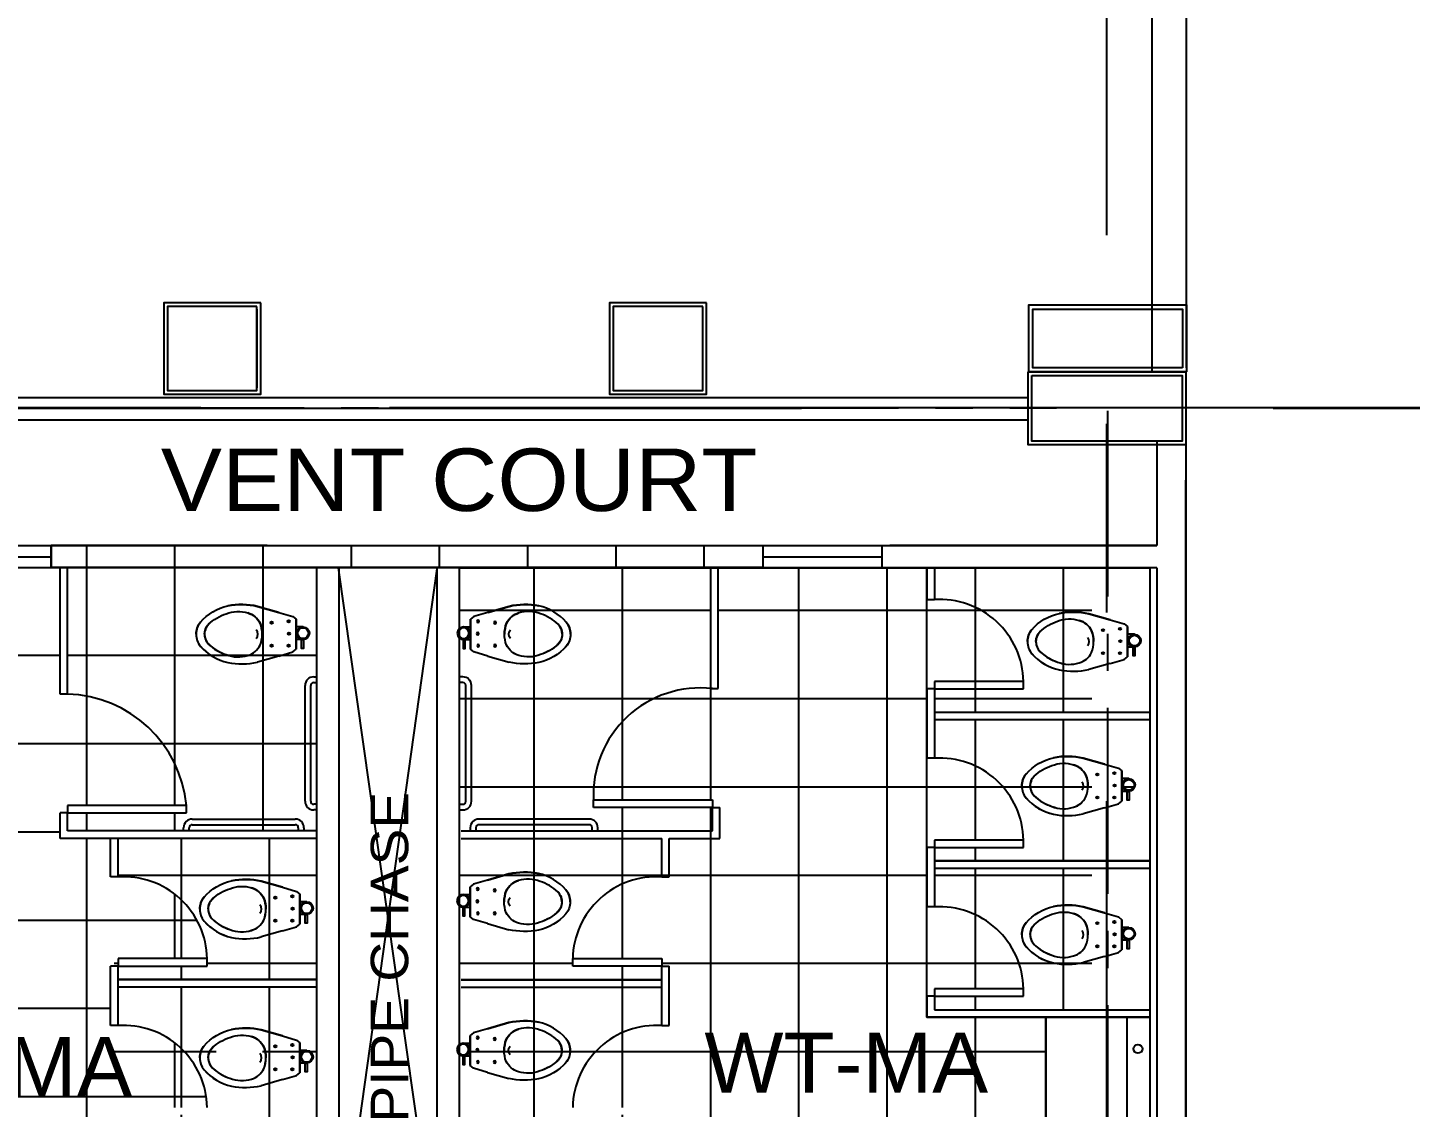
# Model space of a CAD drawing. Header units: millimetres. Extents: x 2148 to 2681, y 758 to 986.
# Drawn here: x 2410.167 to 2414.82, y 948.618 to 952.25 of the extents above; entities that cross this region are included whole.
import ezdxf

# ---------------------------------------------------------------- set-up
doc = ezdxf.new("R2010")
doc.units = ezdxf.units.MM
doc.linetypes.add('CENTER', pattern=[2, 1.25, -0.25, 0.25, -0.25])
doc.linetypes.add('CENTER2', pattern=[28.575, 19.05, -3.175, 3.175, -3.175])
for name, color, linetype in [('COLUMN', 7, 'Continuous'), ('DR', 7, 'Continuous'), ('ELAYOUT', 4, 'Continuous'), ('hacht', 8, 'Continuous'), ('HATCH', 8, 'Continuous'), ('S-COLS', 6, 'Continuous'), ('S_GRID LINES', 252, 'Continuous'), ('TEXT', 6, 'Continuous'), ('WLINE', 7, 'Continuous')]:
    doc.layers.add(name, color=color, linetype=linetype)
doc.styles.add('MMTX$0$ESMX$0$X-OPTA1D', font='x-opta1d')
doc.styles.add('SWISS', font='swissl.ttf')
pattern_1 = [(0, (82234.7097, 3047.26358), (0, 0.296875), []), (90, (82234.7097, 3047.26358), (-0.296875, 2e-17), [])]
pattern_2 = [(0, (42354.91878, 2063.27436), (0, 0.296875), []), (90, (42354.91878, 2063.27436), (-0.296875, 2e-17), [])]

# ---------------------------------------------------------------- blocks, each defined once
blk = doc.blocks.new('BOWL')
at = {"layer": 'DR', "color": 7, "linetype": 'Continuous'}
for p, q in [((-75570.291, -368.114), (-75570.431, -368.0742)), ((-75570.431, -368.0742), (-75570.291, -368.114)), ((-75570.291, -368.114), (-75570.1989, -368.1406)), ((-75570.1989, -368.1406), (-75570.1777, -368.1584)), ((-75570.1777, -368.1584), (-75570.1777, -368.3555)), ((-75570.1777, -368.3555), (-75570.1777, -368.1584)), ((-75570.291, -368.4), (-75570.431, -368.4398)), ((-75570.291, -368.4), (-75570.431, -368.4398)), ((-75570.291, -368.4), (-75570.1989, -368.3733)), ((-75570.1989, -368.3733), (-75570.1777, -368.3555))]:
    blk.add_line(p, q, dxfattribs=at)
at = {"layer": 'DR', "color": 8, "linetype": 'Continuous'}
for p, q in [((-75570.1317, -368.2087), (-75570.1777, -368.2087)), ((-75570.1317, -368.2921), (-75570.1777, -368.2921))]:
    blk.add_line(p, q, dxfattribs=at)
at = {"layer": 'DR', "color": 7, "linetype": 'Continuous'}
for points in [[(-75570.8325, -368.257, -0.190094), (-75570.8051, -368.1786, -0.160718), (-75570.6245, -368.0715, -0.104398), (-75570.431, -368.0742, -0.104398)], [(-75570.8325, -368.257, 0.190094), (-75570.8051, -368.3353, 0.160718), (-75570.6245, -368.4425, 0.104398), (-75570.431, -368.4398, 0.104398)]]:
    blk.add_lwpolyline(points, format="xyb", dxfattribs=at)
at = {"layer": 'DR', "color": 8, "linetype": 'Continuous'}
for points in [[(-75570.778, -368.2562, -0.187036), (-75570.7515, -368.1921, -0.115027), (-75570.6356, -368.1231, -0.170967), (-75570.4935, -368.1177, -0.209642), (-75570.4132, -368.1854, -0.096036), (-75570.4, -368.257)], [(-75570.778, -368.2577, 0.187036), (-75570.7515, -368.3219, 0.115027), (-75570.6356, -368.3909, 0.170967), (-75570.4935, -368.3963, 0.209642), (-75570.4132, -368.3286, 0.096036), (-75570.4, -368.257)]]:
    blk.add_lwpolyline(points, format="xyb", dxfattribs=at)
at = {"layer": 'DR', "color": 7, "linetype": 'Continuous'}
blk.add_lwpolyline([(-75570.1413, -368.292), (-75570.1283, -368.292), (-75570.1283, -368.3496), (-75570.1413, -368.3496)], close=True, dxfattribs=at)
at = {"layer": 'DR', "color": 8, "linetype": 'Continuous'}
for centre, radius in [((-75570.3379, -368.1815), 0.00745), ((-75570.2259, -368.173), 0.00745), ((-75570.2242, -368.2537), 0.00745), ((-75570.1317, -368.2504), 0.035), ((-75570.3379, -368.3325), 0.00745), ((-75570.2269, -368.3325), 0.00745)]:
    blk.add_circle(centre, radius, dxfattribs=at)
at = {"layer": 'DR', "color": 7, "linetype": 'Continuous'}
blk.add_circle((-75570.1317, -368.2504), 0.0417, dxfattribs=at)
for centre, radius, start, end in [((-75570.5342, -368.5313), 0.4686, 77.27999, 101.1199), ((-75570.7195, -368.2526), 0.1131, 138.42485, 182.23872), ((-75570.7195, -368.2614), 0.1131, 177.76128, 221.57515), ((-75570.5525, -368.1153), 0.335, 221.32307, 257.58753), ((-75570.5342, -367.9827), 0.4686, 258.8801, 282.72001)]:
    blk.add_arc(centre, radius, start, end, dxfattribs=at)
at = {"layer": 'DR', "color": 8, "linetype": 'Continuous'}
for centre, radius, start, end in [((-75570.5305, -368.2431), 0.1307, 26.21246, 73.57309), ((-75570.6821, -368.2583), 0.096, 129.08706, 179.20396), ((-75570.4701, -368.257), 0.0422, 318.92901, 41.07099), ((-75570.5914, -368.255), 0.1913, 359.41762, 21.36016), ((-75570.6821, -368.2557), 0.096, 180.79604, 230.91294), ((-75570.5455, -368.1078), 0.2971, 228.44605, 252.34043), ((-75570.5305, -368.2709), 0.1307, 286.42691, 333.78754), ((-75570.5914, -368.2589), 0.1913, 338.63984, 0.58238), ((-75570.557, -368.1918), 0.2141, 248.44442, 287.25199)]:
    blk.add_arc(centre, radius, start, end, dxfattribs=at)

msp = doc.modelspace()

# ---------------------------------------------------------------- hatches: boundary and pattern name
at = {"layer": 'hacht', "ltscale": 0.05}
h = msp.add_hatch(dxfattribs=at)
h.set_pattern_fill('NET', color=256, scale=2.375, style=0)
h.set_pattern_definition(pattern_1)
h.paths.add_polyline_path([(2410.7014025, 949.633491, 0.378950784), (2410.3014025, 950.008491), (2410.3014025, 950.4326617), (2410.2466668, 950.4326617), (2410.2466668, 950.5085953), (2412.6411853, 950.5085953), (2412.6411853, 950.4326617), (2411.1407652, 950.4326617), (2411.1407652, 949.5477688), (2410.3014025, 949.5477688), (2410.3014025, 949.608491), (2410.7014025, 949.608491)])
h.paths.add_polyline_path([(2410.7490007, 950.2504881, -0.15956754), (2410.8411482, 950.304864, -0.042790802), (2410.8819824, 950.309314, -0.005755077), (2410.8875164, 950.3093777, -0.055558559), (2410.9404538, 950.3034772, 0.104398042), (2410.8411482, 950.304864, 0.160717862), (2410.7484928, 950.2499078, 0.190093975), (2410.7344223, 950.2097007, -0.193537614)], flags=16)
h.paths.add_polyline_path([(2410.8411482, 950.1145375, 0.104398042), (2410.9404538, 950.1159242), (2411.0122846, 950.1363326), (2411.059526, 950.1500047), (2411.070425, 950.1591366), (2411.070425, 950.234482), (2411.0939905, 950.234482, -0.414213562), (2411.1153958, 950.2130768, -0.390007039), (2411.0957725, 950.1917458), (2411.0957725, 950.1621719), (2411.0890816, 950.1621719), (2411.0890816, 950.1916715), (2411.070425, 950.1916715), (2411.070425, 950.1591366), (2411.059526, 950.1500047), (2411.0122846, 950.1363326), (2410.9404538, 950.1159242, -0.104398042)], flags=16)
h.paths.add_polyline_path([(2410.7490008, 950.1689134, -0.193537637), (2410.7344223, 950.2097007, 0.190093975), (2410.7484928, 950.1694937, 0.001121567)], flags=16)
h.paths.add_polyline_path([(2410.9495899, 950.1729506, 0.093473466), (2410.9563326, 950.2087036, 0.002539722), (2410.9563275, 950.2097007, 0.096035989), (2410.9495899, 950.2464509, 0.19041683), (2410.9130843, 950.2795818, 0.182605246), (2410.8354471, 950.2784183, -0.170967146), (2410.9083835, 950.2811588, -0.20964244), (2410.9495899, 950.2464509, -0.096035989), (2410.9563275, 950.2097007, -0.096035987)], flags=16)
h = msp.add_hatch(dxfattribs=at)
h.set_pattern_fill('NET', color=256, scale=2.375, style=0)
h.set_pattern_definition(pattern_1)
h.paths.add_polyline_path([(2410.2764025, 949.608491), (2410.3014025, 949.608491), (2410.3014025, 949.633491), (2410.7014025, 949.633491, 0.378950784), (2410.3014025, 950.008491), (2410.2764025, 950.008491), (2410.2764025, 950.4326617), (2410.2466668, 950.4326617), (2409.8466668, 950.4326617), (2409.35239, 950.4326617), (2409.35239, 950.3415499), (2409.5875558, 950.3415499), (2409.5875558, 949.9338362), (2409.6009959, 949.9338362), (2409.6009959, 949.9213362), (2409.5875558, 949.9213362), (2409.5875558, 949.4300491), (2409.6009959, 949.4300491), (2409.6009959, 949.4175491), (2409.5875558, 949.4175491), (2409.5875558, 948.9361779), (2409.6009959, 948.9361779), (2409.6009959, 948.9236779), (2409.5875558, 948.9236779), (2409.5875558, 948.4361779), (2409.6009959, 948.4361779), (2409.6009959, 948.4236779), (2409.5875558, 948.4236779), (2409.5875558, 948.4014659), (2409.35239, 948.4014659), (2409.35239, 947.6650508), (2409.7507242, 947.6650508), (2409.7507242, 948.1200508), (2409.7757242, 948.1200508, -0.413747252), (2410.2007242, 947.6650508), (2410.8464025, 947.6650508), (2410.8464025, 948.5215723), (2410.4464025, 948.5215723), (2410.4464025, 948.5929748), (2410.4714025, 948.5929748), (2410.4714025, 948.6179748), (2410.7714025, 948.6179748, 0.426384341), (2410.4723685, 948.8930369, 0.000859573), (2410.4714025, 948.8929748), (2410.4464025, 948.8929748), (2410.4464025, 949.0932632), (2410.4714025, 949.0932632), (2410.4714025, 949.1182632), (2410.7714025, 949.1182632, 0.426384341), (2410.4723685, 949.3933253, 0.000859573), (2410.4714025, 949.3932632), (2410.4464025, 949.3932632), (2410.4464025, 949.5227688), (2410.2764025, 949.5227688)])
h.paths.add_polyline_path([(2410.7484928, 950.2499078, -0.00112156), (2410.7490007, 950.2504881, 0.003321444)], flags=17)
h.paths.add_polyline_path([(2410.8411482, 950.1145375, 0.104398042), (2410.9404538, 950.1159242), (2411.0122846, 950.1363326), (2411.059526, 950.1500047), (2411.070425, 950.1591366), (2411.070425, 950.234482), (2411.0939905, 950.234482, -0.414213562), (2411.1153958, 950.2130768, -0.390007038), (2411.0957725, 950.1917458), (2411.0957725, 950.1621719), (2411.0890816, 950.1621719), (2411.0890816, 950.1916715), (2411.070425, 950.1916715), (2411.070425, 950.1591366), (2411.059526, 950.1500047), (2411.0122846, 950.1363326), (2410.9404538, 950.1159242, -0.104398042)])
h.paths.add_polyline_path([(2410.7490007, 950.1689134, -0.193537628), (2410.7344223, 950.2097007, 0.193537624), (2410.7490007, 950.1689134, 0.159895904), (2410.8413632, 950.1144903, -0.159895903)], flags=16)
h.paths.add_polyline_path([(2410.1267884, 949.0335802), (2409.6943399, 949.0335802), (2409.6943399, 948.8444669), (2410.1267884, 948.8444669)], flags=24)
h = msp.add_hatch(dxfattribs=at)
h.set_pattern_fill('NET', color=256, scale=2.375, style=0)
h.set_pattern_definition(pattern_2)
h.paths.add_polyline_path([(2412.4654733, 950.0275832), (2412.4654733, 950.4326617), (2412.2957652, 950.4326617), (2411.6207652, 950.4326617), (2411.6207652, 950.2296103, -0.17376308), (2411.6343604, 950.234482), (2411.6579259, 950.234482), (2411.6579259, 950.2602649), (2411.6688249, 950.2693967), (2411.7160664, 950.2830689), (2411.7878971, 950.3034772, -0.104398042), (2411.8872028, 950.304864, 0.104398042), (2411.7878971, 950.3034772), (2411.7160664, 950.2830689), (2411.6688249, 950.2693967), (2411.6579259, 950.2602649), (2411.6579259, 950.1916715), (2411.6392693, 950.1916715), (2411.6392693, 950.1621719), (2411.6325784, 950.1621719), (2411.6325784, 950.1917458, -0.152371397), (2411.6207652, 950.1965433), (2411.6207652, 949.3301187, -0.156951403), (2411.6332499, 949.3341366), (2411.6568153, 949.3341366), (2411.6568153, 949.3599195), (2411.6677144, 949.3690513), (2411.7149558, 949.3827235), (2411.7867866, 949.4031318, -0.104398042), (2411.8860922, 949.4045186, 0.104398042), (2411.7867866, 949.4031318), (2411.7149558, 949.3827235), (2411.6677144, 949.3690513), (2411.6568153, 949.3599195), (2411.6568153, 949.2913261), (2411.6381588, 949.2913261), (2411.6381588, 949.2618265), (2411.6314679, 949.2618265), (2411.6314679, 949.2914004, -0.135667739), (2411.6207652, 949.295344), (2411.6207652, 948.8298303, -0.156951403), (2411.6332499, 948.8338482), (2411.6568153, 948.8338482), (2411.6568153, 948.8596311), (2411.6677144, 948.8687629), (2411.7149558, 948.8824351), (2411.7867866, 948.9028434, -0.104398042), (2411.8860922, 948.9042302, 0.104398042), (2411.7867866, 948.9028434), (2411.7149558, 948.8824351), (2411.6677144, 948.8687629), (2411.6568153, 948.8596311), (2411.6568153, 948.7910377), (2411.6381588, 948.7910377), (2411.6381588, 948.7615381), (2411.6314679, 948.7615381), (2411.6314679, 948.791112, -0.135667739), (2411.6207652, 948.7950556), (2411.6207652, 948.5468607), (2412.3014025, 948.5468607), (2412.3014025, 948.5929748), (2412.0014025, 948.5929748), (2412.0014025, 948.6179748, -0.42740056), (2412.3014025, 948.8929748), (2412.3014025, 949.0932632), (2412.0014025, 949.0932632), (2412.0014025, 949.1182632, -0.42740056), (2412.3014025, 949.3932632), (2412.3014025, 949.3934898), (2412.3264025, 949.3934898), (2412.3264025, 949.5227688), (2412.4964025, 949.5227688), (2412.4964025, 949.6269709), (2412.4714025, 949.6269709), (2412.0714025, 949.6269709), (2412.0714025, 949.6519709, -0.456229985)])
h.paths.add_polyline_path([(2411.8872028, 950.1145375, 0.160717864), (2411.9798581, 950.1694937, 0.179991172), (2411.993973, 950.2074333, 0.009768565), (2411.9939287, 950.2097007, -0.193537628), (2411.9793502, 950.1689134, -0.159567535)], flags=16)
h.paths.add_polyline_path([(2411.8199674, 950.1382427, -0.20964244), (2411.778761, 950.1729506, 0.20964244)], flags=16)
h.paths.add_polyline_path([(2411.778761, 950.2464509, 0.093472066), (2411.7720184, 950.2106985, -0.093472066)], flags=16)
h.paths.add_polyline_path([(2411.9523704, 950.242993, 0.115026923), (2411.8929039, 950.2784183, 0.170967146), (2411.8199674, 950.2811588, 0.011268189), (2411.8170881, 950.2802389, -0.011268189), (2411.8199674, 950.2811588, -0.170967146), (2411.8929039, 950.2784183, -0.104638312), (2411.9477734, 950.2472395, -0.222229885), (2411.9659644, 950.2097007, 0.189090336)], flags=16)
h.paths.add_polyline_path([(2411.7363129, 950.1709492, -1), (2411.7439541, 950.1709492, -1)], flags=16)
h.paths.add_polyline_path([(2411.6793631, 950.1709492, -1), (2411.6870042, 950.1709492, -1)], flags=16)
h.paths.add_polyline_path([(2411.7363129, 950.2484523, -1), (2411.7439541, 950.2484523, -1)], flags=16)
h.paths.add_polyline_path([(2411.6779884, 950.2114021, -1), (2411.6856296, 950.2114021, -1)], flags=16)
h.paths.add_polyline_path([(2411.6788721, 950.2528054, -1), (2411.6865133, 950.2528054, -1)], flags=16)
h.paths.add_polyline_path([(2411.7776505, 949.2726052, 0.20964244), (2411.8188569, 949.2378973, -0.20964244)], flags=16)
h.paths.add_polyline_path([(2411.7776505, 949.3461055, 0.093472066), (2411.7709078, 949.310353, -0.093472066)], flags=16)
h.paths.add_polyline_path([(2411.8917933, 949.3780729, -0.104638313), (2411.9466629, 949.3468941, -0.222229885), (2411.9648539, 949.3093553, 0.189090336), (2411.9512598, 949.3426476, 0.115026923), (2411.8917933, 949.3780729, 0.170967146), (2411.8188569, 949.3808134, 0.011268189), (2411.8159775, 949.3798935, -0.011268189), (2411.8188569, 949.3808134, -0.170967146)], flags=16)
h.paths.add_polyline_path([(2411.9928181, 949.3093553, -0.193537628), (2411.9782396, 949.2685679, -0.159567535), (2411.8860922, 949.2141921, 0.160717864), (2411.9787476, 949.2691483, 0.179991172), (2411.9928624, 949.3070879, 0.009768565)], flags=16)
h.paths.add_polyline_path([(2411.7428435, 949.3481069, -1), (2411.7352024, 949.3481069, -1)], flags=16)
h.paths.add_polyline_path([(2411.6854027, 949.3524599, -1), (2411.6777616, 949.3524599, -1)], flags=16)
h.paths.add_polyline_path([(2411.684519, 949.3110567, -1), (2411.6768779, 949.3110567, -1)], flags=16)
h.paths.add_polyline_path([(2411.7428435, 949.2706038, -1), (2411.7352024, 949.2706038, -1)], flags=16)
h.paths.add_polyline_path([(2411.6858937, 949.2706038, -1), (2411.6782525, 949.2706038, -1)], flags=16)
h.paths.add_polyline_path([(2411.7776505, 948.7723168, 0.20964244), (2411.8188569, 948.7376089, -0.20964244)], flags=16)
h.paths.add_polyline_path([(2411.7776505, 948.8458171, 0.093472066), (2411.7709078, 948.8100646, -0.093472066)], flags=16)
h.paths.add_polyline_path([(2411.8917933, 948.8777845, -0.104638312), (2411.9466629, 948.8466057, -0.222229885), (2411.9648539, 948.8090669, 0.189090336), (2411.9512598, 948.8423592, 0.115026923), (2411.8917933, 948.8777845, 0.170967146), (2411.8188569, 948.880525, 0.011268189), (2411.8159775, 948.8796051, -0.011268189), (2411.8188569, 948.880525, -0.170967146)], flags=16)
h.paths.add_polyline_path([(2411.9928181, 948.8090669, -0.193537628), (2411.9782396, 948.7682795, -0.159567535), (2411.8860922, 948.7139037, 0.160717864), (2411.9787476, 948.7688599, 0.179991172), (2411.9928624, 948.8067995, 0.009768565)], flags=16)
h.paths.add_polyline_path([(2411.7428435, 948.8478185, -1), (2411.7352024, 948.8478185, -1)], flags=16)
h.paths.add_polyline_path([(2411.6854027, 948.8521715, -1), (2411.6777616, 948.8521715, -1)], flags=16)
h.paths.add_polyline_path([(2411.684519, 948.8107683, -1), (2411.6768779, 948.8107683, -1)], flags=16)
h.paths.add_polyline_path([(2411.7428435, 948.7703154, -1), (2411.7352024, 948.7703154, -1)], flags=16)
h.paths.add_polyline_path([(2411.6858937, 948.7703154, -1), (2411.6782525, 948.7703154, -1)], flags=16)
h = msp.add_hatch(dxfattribs=at)
h.set_pattern_fill('NET', color=256, scale=2.375, style=0)
h.set_pattern_definition(pattern_2)
h.paths.add_polyline_path([(2413.7381473, 950.2784772), (2413.7485615, 950.2755184), (2413.7485615, 950.4326617), (2413.0411853, 950.4326617), (2412.6411853, 950.4326617), (2412.4907652, 950.4326617), (2412.4907652, 950.0269709), (2412.4654733, 950.0269709), (2412.4654733, 949.6519709), (2412.4714025, 949.6519709), (2412.4714025, 949.6269709), (2412.4964025, 949.6269709), (2412.4964025, 949.5227688), (2412.3264025, 949.5227688), (2412.3264025, 949.3934898), (2412.3014025, 949.3934898), (2412.3014025, 949.3932632, 0.42740056), (2412.0014025, 949.1182632), (2412.3014025, 949.1182632), (2412.3014025, 949.0932632), (2412.3264025, 949.0932632), (2412.3264025, 948.8929748), (2412.3014025, 948.8929748, 0.42740056), (2412.0014025, 948.6179748), (2412.3014025, 948.6179748), (2412.3014025, 948.5929748), (2412.3264025, 948.5929748), (2412.3264025, 948.5215723), (2411.9264025, 948.5215723), (2411.9264025, 947.6650508), (2412.4026428, 947.6650508, -0.413335285), (2412.827663, 948.1194311), (2412.852663, 948.1194311), (2412.852663, 947.6644311), (2413.5932707, 947.6644311), (2413.5932707, 948.9212242), (2413.5841243, 948.9212242), (2413.1932707, 948.9212242), (2413.1932707, 948.992007), (2413.2182707, 948.992007), (2413.2182707, 949.017007), (2413.5182707, 949.017007, 0.426384341), (2413.2192367, 949.292069, 0.000859573), (2413.2182707, 949.292007), (2413.1932707, 949.292007), (2413.1932707, 949.4922954), (2413.2182707, 949.4922954), (2413.2182707, 949.5172954), (2413.5182707, 949.5172954, 0.426384341), (2413.2192367, 949.7923574, 0.000859573), (2413.2182707, 949.7922954), (2413.1932707, 949.7922954), (2413.1932707, 950.0260031), (2413.2182707, 950.0260031), (2413.2182707, 949.946801), (2413.7485615, 949.946801), (2413.7485615, 950.0938831), (2413.7381473, 950.0909242, -0.104398042), (2413.6388416, 950.0895375, 0.104398042), (2413.7381473, 950.0909242), (2413.7485615, 950.0938831), (2413.7485615, 950.1514087, -0.009390409), (2413.7472834, 950.1479506, 0.009390409), (2413.7485615, 950.1514087), (2413.7485615, 950.2755184), (2413.7381473, 950.2784772, 0.104398042), (2413.6388416, 950.279864, 0.160717859), (2413.5461863, 950.2249078, 0.190093984), (2413.5321157, 950.1847007, -0.193537628), (2413.5466942, 950.2254881, -0.159567535), (2413.6388416, 950.279864, -0.104398042)])
h.paths.add_polyline_path([(2413.0194267, 948.9183036), (2412.5792749, 948.9183036), (2412.5792749, 948.7291903), (2413.0194267, 948.7291903)], flags=24)
h = msp.add_hatch(dxfattribs=at)
h.set_pattern_fill('NET', color=256, scale=2.375, style=0)
h.set_pattern_definition(pattern_2)
h.paths.add_polyline_path([(2412.4654733, 950.0275832, 0.456229985), (2412.0714025, 949.6519709), (2412.4654733, 949.6519709)])
h = msp.add_hatch(dxfattribs=at)
h.set_pattern_fill('NET', color=256, scale=2.375, style=0)
h.set_pattern_definition(pattern_2)
h.paths.add_polyline_path([(2413.6195762, 949.7942323, -0.104398042), (2413.7188819, 949.7928456), (2413.7485615, 949.7844131), (2413.7485615, 949.921801), (2413.2182707, 949.921801), (2413.2182707, 949.7922954, -0.42740056), (2413.5182707, 949.5172954), (2413.5182707, 949.4922954), (2413.2182707, 949.4922954), (2413.2182707, 949.446801), (2413.7485615, 949.446801), (2413.7485615, 949.613725), (2413.7188819, 949.6052925, -0.104398042), (2413.6195762, 949.6039058, 0.104398042), (2413.7188819, 949.6052925), (2413.7485615, 949.613725), (2413.7485615, 949.7844131), (2413.7188819, 949.7928456, 0.104398042), (2413.6195762, 949.7942323, 0.160717861), (2413.5269209, 949.7392761, 0.190093978), (2413.5128503, 949.699069, -0.193537628), (2413.5274288, 949.7398564, -0.159567535)])
h.paths.add_polyline_path([(2413.6195762, 949.7942323, -0.104398042), (2413.7188819, 949.7928456), (2413.7907126, 949.7724372), (2413.8379541, 949.7587651), (2413.8488531, 949.7496332), (2413.8488531, 949.7238503), (2413.8724186, 949.7238503, -0.414213562), (2413.8938238, 949.7024451, -0.390007038), (2413.8742006, 949.6811141), (2413.8742006, 949.6515402), (2413.8675097, 949.6515402), (2413.8675097, 949.6810398), (2413.8488531, 949.6810398), (2413.8488531, 949.6485049), (2413.8379541, 949.639373), (2413.7907126, 949.6257009), (2413.7188819, 949.6052925, -0.104398042), (2413.6195762, 949.6039058, 0.104398042), (2413.7188819, 949.6052925), (2413.7907126, 949.6257009), (2413.8379541, 949.639373), (2413.8488531, 949.6485049), (2413.8488531, 949.7496332), (2413.8379541, 949.7587651), (2413.7907126, 949.7724372), (2413.7188819, 949.7928456, 0.104398042), (2413.6195762, 949.7942323, 0.160717861), (2413.5269209, 949.7392761, 0.190093978), (2413.5128503, 949.699069, -0.193537628), (2413.5274288, 949.7398564, -0.159567535)])
h.paths.add_polyline_path([(2413.6868116, 949.7705271, -0.20964244), (2413.728018, 949.7358192, 0.183886562), (2413.6930884, 949.7683329, 0.024799835)], flags=16)
h.paths.add_polyline_path([(2413.728018, 949.6623189, 0.093471778), (2413.7347606, 949.6980712, -0.093471778)], flags=16)
h = msp.add_hatch(dxfattribs=at)
h.set_pattern_fill('NET', color=256, scale=2.375, style=0)
h.set_pattern_definition(pattern_2)
h.paths.add_polyline_path([(2411.1407652, 949.0477688), (2411.1407652, 949.5227688), (2410.4714025, 949.5227688), (2410.4714025, 949.3932632), (2410.4589025, 949.3932632), (2410.4589025, 949.0932632), (2410.4714025, 949.0932632), (2410.4714025, 949.1182632), (2410.7714025, 949.1182632), (2410.7714025, 949.0932632), (2410.4714025, 949.0932632), (2410.4714025, 949.0477688)])
h.paths.add_polyline_path([(2411.0481465, 949.1364491, -0.48274607), (2411.033369, 949.1550519, -0.000985586), (2411.0316371, 949.154787, 0.004246207), (2411.0335028, 949.1476556, 0.338735235), (2411.0481465, 949.1364491, -0.002580273), (2411.0479899, 949.1364499, 0.002580258)], flags=16)
h.paths.add_polyline_path([(2410.8535332, 949.3562292, 0.160717859), (2410.7608779, 949.301273, 0.190093984), (2410.7468073, 949.2610659, -0.193537622), (2410.7613858, 949.3018533, -0.159567537), (2410.8535332, 949.3562292, -0.104398042), (2410.9528388, 949.3548424), (2411.0246696, 949.3344341, 0.042490644), (2411.0184233, 949.2610674), (2411.0184233, 949.2610659, 0.000003906), (2411.0184233, 949.2610591, 0.0424876), (2411.0246696, 949.1876978), (2410.9528388, 949.1672894, -0.104398042), (2410.8535332, 949.1659027, 0.104398042), (2410.9528388, 949.1672894), (2411.0246696, 949.1876978, -0.085136744), (2411.0246696, 949.3344341), (2410.9528388, 949.3548424, 0.104398042)], flags=16)
h.paths.add_polyline_path([(2410.961975, 949.2978161, 0.20964244), (2410.9207686, 949.332524, 0.170967146), (2410.8478321, 949.3297835, 0.115026923), (2410.7883656, 949.2943582, 0.189090337), (2410.7747716, 949.2610659, 0.189090335), (2410.7883656, 949.2277736, 0.041194734), (2410.8078003, 949.2119295, 0.073483986), (2410.8478321, 949.1923484, 0.171425393), (2410.9209553, 949.1896661, -0.000445201), (2410.9207686, 949.1896079, 0.209642443), (2410.961975, 949.2243158, 0.093471366), (2410.9687176, 949.2600679, 0.002541807), (2410.9687125, 949.2610659, 0.096035986)], flags=0)
h.paths.add_polyline_path([(2411.004423, 949.2998175, -1), (2410.9967819, 949.2998175, -1)], flags=0)
h.paths.add_polyline_path([(2411.004423, 949.2223144, -1), (2410.9967819, 949.2223144, -1)], flags=0)
h = msp.add_hatch(dxfattribs=at)
h.set_pattern_fill('NET', color=256, scale=2.375, style=0)
h.set_pattern_definition(pattern_2)
h.paths.add_polyline_path([(2413.2182707, 949.4215126), (2413.2182707, 949.3462659), (2413.7485615, 949.3462659), (2413.7485615, 949.4215126)])
h = msp.add_hatch(dxfattribs=at)
h.set_pattern_fill('NET', color=256, scale=2.375, style=0)
h.set_pattern_definition(pattern_2)
h.paths.add_polyline_path([(2413.7485615, 949.1134366), (2413.7188819, 949.1050041, -0.104398042), (2413.6195762, 949.1036174, 0.104398042), (2413.7188819, 949.1050041), (2413.7485615, 949.1134366), (2413.7485615, 949.2841247), (2413.7188819, 949.2925572, 0.104398042), (2413.6195762, 949.2939439, 0.160717861), (2413.5269209, 949.2389877, 0.190093978), (2413.5128503, 949.1987806, -0.193537628), (2413.5274288, 949.239568, -0.159567535), (2413.6195762, 949.2939439, -0.104398042), (2413.7188819, 949.2925572), (2413.7485615, 949.2841247), (2413.7485615, 949.3462659), (2413.2182707, 949.3462659), (2413.2182707, 949.292007, -0.42740056), (2413.5182707, 949.017007), (2413.5182707, 948.992007), (2413.2182707, 948.992007), (2413.2182707, 948.9465126), (2413.7485615, 948.9465126)])
h.paths.add_polyline_path([(2413.728018, 949.2355308, 0.183886562), (2413.6930884, 949.2680445, 0.024799835), (2413.6868116, 949.2702387, -0.20964244)], flags=16)
h.paths.add_polyline_path([(2413.728018, 949.1620305, 0.093471366), (2413.7347606, 949.1977827, -0.093471366)], flags=16)
h.paths.add_polyline_path([(2413.6138751, 949.1300631, -0.104638312), (2413.5590056, 949.1612419, -0.222229886), (2413.5408146, 949.1987806, 0.222229885), (2413.5590056, 949.1612419, 0.104638313), (2413.6138751, 949.1300631, 0.170967146), (2413.6868116, 949.1273226, 0.143736021), (2413.7185745, 949.1477813, -0.143736023), (2413.6868116, 949.1273226, -0.170967145)], flags=16)
h = msp.add_hatch(dxfattribs=at)
h.set_pattern_fill('NET', color=256, scale=2.375, style=0)
h.set_pattern_definition(pattern_2)
h.paths.add_polyline_path([(2411.1407652, 948.5468607), (2411.1407652, 949.0224804), (2410.4714025, 949.0224804), (2410.4714025, 948.8929748), (2410.4589025, 948.8929748), (2410.4589025, 948.5929748), (2410.4714025, 948.5929748), (2410.4714025, 948.6179748), (2410.7714025, 948.6179748), (2410.7714025, 948.5929748), (2410.4714025, 948.5929748), (2410.4714025, 948.5468607)])
h.paths.add_polyline_path([(2411.0481465, 948.6361607, -0.48274607), (2411.033369, 948.6547635, -0.000985586), (2411.0316371, 948.6544986, 0.004246207), (2411.0335028, 948.6473672, 0.338735235), (2411.0481465, 948.6361607, -0.002580273), (2411.0479899, 948.6361615, 0.002580258)], flags=16)
h.paths.add_polyline_path([(2410.9528388, 948.854554), (2411.0246696, 948.8341457, 0.042490644), (2411.0184233, 948.760779), (2411.0184233, 948.7607775, 0.000003906), (2411.0184233, 948.7607708, 0.0424876), (2411.0246696, 948.6874094), (2410.9528388, 948.667001, -0.104398042), (2410.8535332, 948.6656143, 0.104398042), (2410.9528388, 948.667001), (2411.0246696, 948.6874094, -0.085136744), (2411.0246696, 948.8341457), (2410.9528388, 948.854554, 0.104398042), (2410.8535332, 948.8559408, 0.160717859), (2410.7608779, 948.8009846, 0.190093984), (2410.7468073, 948.7607775, -0.193537622), (2410.7613858, 948.8015649, -0.159567537), (2410.8535332, 948.8559408, -0.104398042)], flags=16)
h.paths.add_polyline_path([(2410.961975, 948.7975277, 0.20964244), (2410.9207686, 948.8322356, 0.170967146), (2410.8478321, 948.8294951, 0.115026923), (2410.7883656, 948.7940698, 0.189090337), (2410.7747716, 948.7607775, 0.189090335), (2410.7883656, 948.7274852, 0.041194734), (2410.8078003, 948.7116411, 0.073483986), (2410.8478321, 948.69206, 0.171425393), (2410.9209553, 948.6893777, -0.000445201), (2410.9207686, 948.6893195, 0.209642443), (2410.961975, 948.7240274, 0.093471366), (2410.9687176, 948.7597795, 0.002541807), (2410.9687125, 948.7607775, 0.096035986)], flags=0)
h.paths.add_polyline_path([(2411.004423, 948.7995291, -1), (2410.9967819, 948.7995291, -1)], flags=0)
h.paths.add_polyline_path([(2410.7468073, 948.7607775, 0.19009397), (2410.7608779, 948.7205704, 0.001121567), (2410.7613858, 948.7199901, -0.193537632)], flags=0)

# ---------------------------------------------------------------- linework, layer by layer
at = {"color": 8, "ltscale": 0.05}
for p, q in [((2411.1007652, 949.6475685, 0), (2411.1007652, 950.0372854, 0)), ((2411.1197652, 949.6475685, 0), (2411.1197652, 950.0372854, 0)), ((2411.1297652, 950.0662854, 0), (2411.1407652, 950.0662854, 0)), ((2411.1297652, 950.0472854, 0), (2411.1407652, 950.0472854, 0)), ((2411.6317652, 950.0662854, 0), (2411.6207652, 950.0662854, 0)), ((2411.6317652, 950.0472854, 0), (2411.6207652, 950.0472854, 0)), ((2411.6417652, 949.6475685, 0), (2411.6417652, 950.0372854, 0)), ((2411.6607652, 949.6475685, 0), (2411.6607652, 950.0372854, 0)), ((2411.1407652, 949.6375685, 0), (2411.1297652, 949.6375685, 0)), ((2411.1407652, 949.6185685, 0), (2411.1297652, 949.6185685, 0)), ((2411.6207652, 949.6375685, 0), (2411.6317652, 949.6375685, 0)), ((2411.6207652, 949.6185685, 0), (2411.6317652, 949.6185685, 0)), ((2410.691994, 949.5477688, 0), (2410.691994, 949.5587688, 0)), ((2410.710994, 949.5477688, 0), (2410.710994, 949.5587688, 0)), ((2410.720994, 949.5877688, 0), (2411.0680063, 949.5877688, 0)), ((2410.720994, 949.5687688, 0), (2411.0680063, 949.5687688, 0)), ((2411.0780063, 949.5587688, 0), (2411.0780063, 949.5477688, 0)), ((2411.0970063, 949.5587688, 0), (2411.0970063, 949.5477688, 0)), ((2411.6566614, 949.5587688, 0), (2411.6566614, 949.5477688, 0)), ((2411.6756614, 949.5587688, 0), (2411.6756614, 949.5477688, 0)), ((2412.056884, 949.5877688, 0), (2411.6856614, 949.5877688, 0)), ((2412.056884, 949.5687688, 0), (2411.6856614, 949.5687688, 0)), ((2412.066884, 949.5477688, 0), (2412.066884, 949.5587688, 0)), ((2412.085884, 949.5477688, 0), (2412.085884, 949.5587688, 0)), ((2412.3264025, 949.3934898, 0), (2412.3264025, 949.5227688, 0))]:
    msp.add_line(p, q, dxfattribs=at)
at = {"color": 8, "ltscale": 0.05, "elevation": 0}
for points in [[(2413.1932707, 950.4326617), (2413.9429957, 950.4326617), (2413.9429957, 948.9212242), (2413.1932707, 948.9212242)], [(2413.5841243, 948.9212242), (2413.5932707, 948.9212242), (2413.5932707, 948.9212242), (2413.5841243, 948.9212242)], [(2413.5932707, 948.9212242), (2413.9429957, 948.9212242), (2413.9429957, 947.6644311), (2413.5932707, 947.6644311)]]:
    msp.add_lwpolyline(points, close=True, dxfattribs=at)
at = {"color": 8, "ltscale": 0.05, "extrusion": (2.06976e-08, -3.12937e-09, 1)}
for radius in [0.029, 0.01]:
    msp.add_arc((2411.1297652, 950.0372854, 0.0000469), radius, 90, 180, dxfattribs=at)
at = {"color": 8, "ltscale": 0.05, "extrusion": (-2.06976e-08, -3.12937e-09, 1)}
for radius in [0.029, 0.01]:
    msp.add_arc((2411.6317652, 950.0372854, -0.0000529), radius, 0, 90, dxfattribs=at)
at = {"color": 8, "ltscale": 0.05}
for centre, radius, start, end in [((2411.1297652, 949.6475685, -0.0000032), 0.029, 180, 270), ((2411.1297652, 949.6475685, -0.0000032), 0.01, 180, 270), ((2411.6317652, 949.6475685, -0.0000032), 0.01, 270, 0), ((2411.6317652, 949.6475685, -0.0000032), 0.029, 270, 0), ((2410.720994, 949.5587688, -0.0000075), 0.029, 90, 180), ((2410.720994, 949.5587688, -0.0000075), 0.01, 90, 180), ((2412.056884, 949.5587688, 0.0000076), 0.029, 0, 90), ((2412.056884, 949.5587688, 0.0000076), 0.01, 0, 90)]:
    msp.add_arc(centre, radius, start, end, dxfattribs=at)
at = {"color": 8, "ltscale": 0.05, "extrusion": (-3.12937e-09, -2.06976e-08, 1)}
for radius in [0.029, 0.01]:
    msp.add_arc((2411.0680063, 949.5587688, -0.0000272), radius, 0, 90, dxfattribs=at)
at = {"color": 8, "ltscale": 0.05, "extrusion": (3.12937e-09, -2.06976e-08, 1)}
for radius in [0.029, 0.01]:
    msp.add_arc((2411.6856614, 949.5587688, -0.0000121), radius, 90, 180, dxfattribs=at)
at = {"layer": 'COLUMN', "color": 4, "lineweight": -3, "ltscale": 0.05}
for p, q in [((2414.0672375, 951.1059729), (2414.0611845, 962.4514503, 0)), ((2413.951509, 951.0923551, 0), (2413.951509, 962.4123399, 0))]:
    msp.add_line(p, q, dxfattribs=at)
at = {"layer": 'COLUMN', "color": 4, "lineweight": -3, "ltscale": 0.05, "elevation": 0}
msp.add_lwpolyline([(2413.533487, 951.0923551), (2414.0644549, 951.0923551), (2414.0644549, 950.8463751), (2413.533487, 950.8463751)], close=True, dxfattribs=at)
at = {"layer": 'DR', "ltscale": 10}
for p, q in [((2410.3014025, 950.008491, 0), (2410.3014025, 950.4326617, 0)), ((2412.4657652, 950.0269709, 0), (2412.4657652, 950.4326617, 0)), ((2412.4907652, 950.0269709, 0), (2412.4907652, 950.4326617, 0)), ((2413.1932707, 950.4326617, 0), (2413.1932707, 950.3258714, 0)), ((2413.2182707, 950.4326617, 0), (2413.2182707, 950.3258714, 0)), ((2413.2182707, 950.3258714), (2413.1932707, 950.3258714)), ((2412.4657652, 950.0269709, 0), (2412.4907652, 950.0269709, 0)), ((2413.2182707, 950.0260031), (2413.1932707, 950.0260031)), ((2413.2182707, 950.0260031), (2413.1932707, 950.0260031)), ((2413.1932707, 950.0260031, 0), (2413.1932707, 949.7922954)), ((2413.5182707, 950.0510031), (2413.2182707, 950.0510031)), ((2413.2182707, 950.0510031), (2413.2182707, 950.0260031)), ((2413.2182707, 950.0260031), (2413.5182707, 950.0260031)), ((2413.2182707, 950.0260031, 0), (2413.2182707, 949.7922954)), ((2413.2182707, 950.0260031, 0), (2413.2182707, 949.7922954)), ((2413.2182707, 950.0260031, 0), (2413.2182707, 949.7922954)), ((2413.5182707, 950.0260031), (2413.5182707, 950.0510031)), ((2410.3014025, 950.008491, 0), (2410.2764025, 950.008491, 0)), ((2413.9407846, 949.946801), (2413.2182707, 949.946801)), ((2413.9407846, 949.946801), (2413.2182707, 949.946801)), ((2413.9407846, 949.921801), (2413.2182707, 949.921801)), ((2413.9407846, 949.921801), (2413.2182707, 949.921801)), ((2413.2182707, 949.7922954), (2413.1932707, 949.7922954)), ((2413.2182707, 949.7922954), (2413.1932707, 949.7922954)), ((2413.2182707, 949.7922954), (2413.1932707, 949.7922954)), ((2412.0714025, 949.6269709, 0), (2412.0714025, 949.6519709, 0)), ((2412.0714025, 949.6519709, 0), (2412.4714025, 949.6519709, 0)), ((2412.4714025, 949.6519709, 0), (2412.4714025, 949.6269709, 0)), ((2410.2764025, 949.5227688, 0), (2410.2764025, 949.608491, 0)), ((2410.7014025, 949.633491, 0), (2410.3014025, 949.633491, 0)), ((2410.3014025, 949.633491, 0), (2410.3014025, 949.608491, 0)), ((2410.3014025, 949.608491, 0), (2410.7014025, 949.608491, 0)), ((2410.3014025, 949.5477688, 0), (2410.3014025, 949.608491, 0)), ((2410.7014025, 949.608491, 0), (2410.7014025, 949.633491, 0)), ((2412.4714025, 949.6269709, 0), (2412.0714025, 949.6269709, 0)), ((2412.4714025, 949.6269709, 0), (2412.4964025, 949.6269709, 0)), ((2412.4714025, 949.6269709, 0), (2412.4964025, 949.6269709, 0)), ((2412.4714025, 949.5477688, 0), (2412.4714025, 949.6269709, 0)), ((2412.4714025, 949.5477688, 0), (2412.4714025, 949.6269709, 0)), ((2412.4714025, 949.5477688, 0), (2412.4714025, 949.6269709, 0)), ((2412.4964025, 949.5227688, 0), (2412.4964025, 949.6269709, 0)), ((2411.1407652, 949.5227688, 0), (2410.2764025, 949.5227688, 0)), ((2411.1407652, 949.5477688, 0), (2410.3014025, 949.5477688, 0)), ((2411.1407652, 949.5477688, 0), (2410.3014025, 949.5477688, 0)), ((2411.1407652, 949.5227688, 0), (2410.3014025, 949.5227688, 0)), ((2410.4464025, 949.3932632, 0), (2410.4464025, 949.5227688, 0)), ((2410.4714025, 949.3932632, 0), (2410.4714025, 949.5227688, 0)), ((2411.6264025, 949.5477688, 0), (2412.3014025, 949.5477688, 0)), ((2411.6264025, 949.5477688, 0), (2412.4714025, 949.5477688, 0)), ((2411.6264025, 949.5227688, 0), (2412.3014025, 949.5227688, 0)), ((2411.6264025, 949.5227688, 0), (2412.3014025, 949.5227688, 0)), ((2412.3014025, 949.3932632, 0), (2412.3014025, 949.5229954, 0)), ((2412.3014025, 949.3932632, 0), (2412.3014025, 949.5229954, 0)), ((2412.3014025, 949.3932632, 0), (2412.3014025, 949.5229954, 0)), ((2412.3264025, 949.5227688, 0), (2412.4964025, 949.5227688, 0)), ((2413.5182707, 949.5172954), (2413.2182707, 949.5172954)), ((2413.2182707, 949.5172954), (2413.2182707, 949.4922954)), ((2413.5182707, 949.4922954), (2413.5182707, 949.5172954)), ((2413.1932707, 949.4922954), (2413.1932707, 949.292007)), ((2413.2182707, 949.4922954), (2413.1932707, 949.4922954)), ((2413.2182707, 949.4922954), (2413.2182707, 949.292007)), ((2413.2182707, 949.4922954), (2413.2182707, 949.292007)), ((2413.2182707, 949.4922954), (2413.2182707, 949.292007)), ((2413.2182707, 949.4922954), (2413.2182707, 949.446801)), ((2413.2182707, 949.4922954), (2413.5182707, 949.4922954)), ((2413.9407846, 949.446801), (2413.2182707, 949.446801)), ((2413.9407846, 949.4465126), (2413.2182707, 949.4465126)), ((2413.9407846, 949.4465126), (2413.2182707, 949.4465126)), ((2413.9407846, 949.421801), (2413.2182707, 949.421801)), ((2413.9407846, 949.4215126), (2413.2182707, 949.4215126)), ((2413.9407846, 949.4215126), (2413.2182707, 949.4215126)), ((2410.4714025, 949.3932632, 0), (2410.4464025, 949.3932632, 0)), ((2410.4714025, 949.3932632, 0), (2410.4464025, 949.3932632, 0)), ((2410.4714025, 949.3932632, 0), (2410.4464025, 949.3932632, 0)), ((2412.3014025, 949.3934898, 0), (2412.3264025, 949.3934898, 0)), ((2412.3014025, 949.3934898, 0), (2412.3264025, 949.3934898, 0)), ((2412.3014025, 949.3934898, 0), (2412.3264025, 949.3934898, 0)), ((2413.2182707, 949.292007), (2413.1932707, 949.292007)), ((2413.2182707, 949.292007), (2413.1932707, 949.292007)), ((2413.2182707, 949.292007), (2413.1932707, 949.292007)), ((2410.4464025, 948.8929748, 0), (2410.4464025, 949.0932632, 0)), ((2410.4714025, 949.0932632, 0), (2410.4464025, 949.0932632, 0)), ((2410.7714025, 949.1182632, 0), (2410.4714025, 949.1182632, 0)), ((2410.4714025, 949.1182632, 0), (2410.4714025, 949.0932632, 0)), ((2410.4714025, 949.0477688, 0), (2410.4714025, 949.0932632, 0)), ((2410.4714025, 949.0932632, 0), (2410.7714025, 949.0932632, 0)), ((2410.7714025, 949.0932632, 0), (2410.7714025, 949.1182632, 0)), ((2412.0014025, 949.0932632, 0), (2412.0014025, 949.1182632, 0)), ((2412.0014025, 949.1182632, 0), (2412.3014025, 949.1182632, 0)), ((2412.3014025, 949.0932632, 0), (2412.0014025, 949.0932632, 0)), ((2412.3014025, 949.1182632, 0), (2412.3014025, 949.0932632, 0)), ((2412.3014025, 948.8929748, 0), (2412.3014025, 949.0932632, 0)), ((2412.3014025, 948.8929748, 0), (2412.3014025, 949.0932632, 0)), ((2412.3014025, 948.8929748, 0), (2412.3014025, 949.0932632, 0)), ((2412.3014025, 949.0477688, 0), (2412.3014025, 949.0932632, 0)), ((2412.3014025, 949.0932632, 0), (2412.3264025, 949.0932632, 0)), ((2412.3264025, 948.8929748, 0), (2412.3264025, 949.0932632, 0)), ((2411.1407652, 949.0477688, 0), (2410.4714025, 949.0477688, 0)), ((2410.4714025, 948.8929748, 0), (2410.4714025, 949.0474804, 0)), ((2411.1407652, 949.0474804, 0), (2410.4714025, 949.0474804, 0)), ((2411.1407652, 949.0474804, 0), (2410.4714025, 949.0474804, 0)), ((2411.6264025, 949.0477688, 0), (2412.3014025, 949.0477688, 0)), ((2411.6264025, 949.0474804, 0), (2412.3014025, 949.0474804, 0)), ((2411.6264025, 949.0474804, 0), (2412.3014025, 949.0474804, 0)), ((2411.1407652, 949.0227688, 0), (2410.4714025, 949.0227688, 0)), ((2410.4714025, 948.8929748, 0), (2410.4714025, 949.0224804, 0)), ((2411.1407652, 949.0224804, 0), (2410.4714025, 949.0224804, 0)), ((2410.4714025, 948.8929748, 0), (2410.4714025, 949.0224804, 0)), ((2411.1407652, 949.0224804, 0), (2410.4714025, 949.0224804, 0)), ((2411.6264025, 949.0227688, 0), (2412.3014025, 949.0227688, 0)), ((2411.6264025, 949.0224804, 0), (2412.3014025, 949.0224804, 0)), ((2411.6264025, 949.0224804, 0), (2412.3014025, 949.0224804, 0)), ((2413.5182707, 949.017007), (2413.2182707, 949.017007)), ((2413.2182707, 949.017007), (2413.2182707, 948.992007)), ((2413.5182707, 948.992007), (2413.5182707, 949.017007)), ((2413.1932707, 948.992007), (2413.1932707, 948.9212242)), ((2413.2182707, 948.992007), (2413.1932707, 948.992007)), ((2413.2182707, 948.992007), (2413.2182707, 948.9465126)), ((2413.2182707, 948.992007), (2413.5182707, 948.992007)), ((2413.1932707, 948.9212242, 0), (2413.9429957, 948.9212242, 0)), ((2413.2182707, 948.9465126), (2413.9429957, 948.9465126, 0)), ((2413.5932707, 948.9212242, 0), (2413.5932707, 947.6644311, 0)), ((2413.866264, 948.9200522, 0), (2413.866264, 947.6644985, 0)), ((2410.4714025, 948.8929748, 0), (2410.4464025, 948.8929748, 0)), ((2410.4714025, 948.8929748, 0), (2410.4464025, 948.8929748, 0)), ((2410.4714025, 948.8929748, 0), (2410.4464025, 948.8929748, 0)), ((2412.3014025, 948.8929748, 0), (2412.3264025, 948.8929748, 0)), ((2412.3014025, 948.8929748, 0), (2412.3264025, 948.8929748, 0)), ((2412.3014025, 948.8929748, 0), (2412.3264025, 948.8929748, 0))]:
    msp.add_line(p, q, dxfattribs=at)
msp.add_circle((2413.9033286, 948.8146204, 0), 0.0149051, dxfattribs=at)
at = {"layer": 'ELAYOUT', "ltscale": 10}
for p, q in [((2407.6394348, 951.0053927, 0), (2413.533487, 951.0060127, 0)), ((2409.5455858, 950.9305932, 0), (2413.533487, 950.9310127, 0)), ((2414.0644549, 946.7216602, 0), (2414.0644549, 950.7276861, 0)), ((2410.971467, 950.5085953, 0), (2410.2466668, 950.5085334, 0)), ((2410.2466668, 950.5085953), (2412.6411853, 950.5085953)), ((2410.9735135, 950.5085953, 0), (2410.2466668, 950.5085332, 0)), ((2410.2466668, 950.5085953, 0), (2412.6411853, 950.5085953, 0)), ((2410.2466668, 950.5076617), (2410.2466668, 950.4326617, 0)), ((2412.6411853, 950.5076617, 0), (2412.6411853, 950.4326617, 0)), ((2413.0411853, 950.5085953), (2413.9665825, 950.5085953)), ((2413.0411853, 950.5085953, 0), (2413.9665825, 950.5085953, 0)), ((2413.0411853, 950.5076617, 0), (2413.0411853, 950.4326617, 0)), ((2413.9665825, 950.5085953, 0), (2413.0686834, 950.5085953)), ((2413.9665825, 950.5085953, 0), (2413.0707299, 950.5085953, 0)), ((2412.6411853, 950.4326617, 0), (2410.2466668, 950.4326617, 0)), ((2412.6411853, 950.4326617, 0), (2410.2466668, 950.4326617, 0)), ((2412.6411853, 950.4326617, 0), (2410.2466668, 950.4326617, 0)), ((2412.6411853, 950.4326617, 0), (2410.2466668, 950.4326617)), ((2412.6411853, 950.4326617, 0), (2410.2466668, 950.4326617)), ((2412.6411853, 950.4326617, 0), (2410.2466668, 950.4326617)), ((2411.1407652, 947.6650508, 0), (2411.1407652, 950.4326617, 0)), ((2411.2157652, 947.6650508, 0), (2411.2157652, 950.4326617, 0)), ((2411.5457652, 947.5650508, 0), (2411.5457652, 950.4326617, 0)), ((2411.6207652, 947.6650508, 0), (2411.6207652, 950.4326617, 0)), ((2413.9665825, 950.4326617, 0), (2413.0411853, 950.4326617, 0)), ((2413.9665825, 950.4326617, 0), (2413.0411853, 950.4326617, 0)), ((2413.9665825, 950.4326617, 0), (2413.0411853, 950.4326617, 0)), ((2413.9665825, 950.4326617, 0), (2413.0411853, 950.4326617, 0)), ((2413.9665825, 950.4326617, 0), (2413.0411853, 950.4326617, 0)), ((2413.9665825, 950.4326617, 0), (2413.0411853, 950.4326617, 0))]:
    msp.add_line(p, q, dxfattribs=at)
at = {"layer": 'ELAYOUT', "linetype": 'ByBlock', "ltscale": 0.5}
for p, q in [((2414.0644549, 950.9676861, 0), (2414.0644549, 950.359311, 0)), ((2414.064536, 950.9669704, 0), (2414.064536, 946.7216602, 0)), ((2413.9665825, 950.8588751, 0), (2413.9665825, 950.5085953, 0)), ((2413.9665825, 950.4326617, 0), (2413.9665825, 947.6644311, 0))]:
    msp.add_line(p, q, dxfattribs=at)
at = {"layer": 'hacht', "ltscale": 0.05}
msp.add_arc((2413.2367983, 949.0110826), 0.2815347, 1.2057719, 93.773334, dxfattribs=at)
at = {"layer": 'HATCH', "linetype": 'CENTER2', "ltscale": 0.5}
msp.add_line((2427.058657, 950.969311), (2392.5518229, 950.969311), dxfattribs=at)
msp.add_line((2427.058657, 950.969311), (2392.5518229, 950.969311), dxfattribs=at)
at = {"layer": 'HATCH', "color": 8, "linetype": 'CENTER', "ltscale": 0.5}
for p, q in [((2409.4725904, 950.9714911), (2413.6296106, 950.9714911)), ((2413.8011005, 950.9614911), (2413.8011005, 946.9793118))]:
    msp.add_line(p, q, dxfattribs=at)
at = {"layer": 'HATCH', "linetype": 'ByBlock', "ltscale": 0.5}
for p, q in [((2409.8466668, 950.5085953, 0), (2410.2466668, 950.5085953, 0)), ((2412.6411853, 950.5085953, 0), (2413.0411853, 950.5085953, 0)), ((2409.8466668, 950.4701617, 0), (2410.2466668, 950.4701617, 0)), ((2412.6411853, 950.4701617, 0), (2413.0411853, 950.4701617, 0)), ((2410.2466668, 950.4326617, 0), (2409.8466668, 950.4326617, 0)), ((2411.2116511, 950.4326617, 0), (2411.5457652, 948.0795394, 0)), ((2411.2157652, 948.0795394, 0), (2411.5457652, 950.4298256, 0)), ((2413.0411853, 950.4326617, 0), (2412.6411853, 950.4326617, 0))]:
    msp.add_line(p, q, dxfattribs=at)
at = {"layer": 'HATCH', "color": 2, "lineweight": -3, "ltscale": 0.05, "elevation": 0}
msp.add_lwpolyline([(2413.545987, 951.0798551), (2414.0519549, 951.0798551), (2414.0519549, 950.8588751), (2413.545987, 950.8588751)], close=True, dxfattribs=at)
at = {"layer": 'HATCH', "linetype": 'ByBlock', "ltscale": 0.5}
for centre, radius, start, end in [((2413.2367983, 950.0450787), 0.2815347, 1.2057719, 93.773334), ((2412.4314204, 949.6687851, 0), 0.3604104, 83.6307994, 182.6739801), ((2410.2895355, 949.5949996, 0), 0.4136617, 5.3391253, 88.3560952), ((2413.2367983, 949.511371), 0.2815347, 1.2057719, 93.773334), ((2410.4899301, 949.1123389, 0), 0.2815347, 1.2057719, 93.773334), ((2412.2828748, 949.1123389, 0), 0.2815347, 86.226666, 178.7942281), ((2410.4899301, 948.6120505, 0), 0.2815347, 1.2057719, 93.773334), ((2412.2828748, 948.6120505, 0), 0.2815347, 86.226666, 178.7942281)]:
    msp.add_arc(centre, radius, start, end, dxfattribs=at)
at = {"layer": 'S-COLS', "elevation": 0}
for points in [[(2410.9515091, 951.3242373), (2410.6253479, 951.3242373), (2410.6253479, 951.017415), (2410.9515091, 951.017415)], [(2410.9390091, 951.3117373), (2410.6378479, 951.3117373), (2410.6378479, 951.029915), (2410.9390091, 951.029915)], [(2412.4515091, 951.3242373), (2412.1253479, 951.3242373), (2412.1253479, 951.017415), (2412.4515091, 951.017415)], [(2412.4390091, 951.3117373), (2412.1378479, 951.3117373), (2412.1378479, 951.029915), (2412.4390091, 951.029915)], [(2414.0672375, 951.0923551), (2413.5360556, 951.0923551), (2413.5360556, 951.3174415), (2414.0672375, 951.3174415)], [(2414.0536197, 951.1059729), (2413.5496734, 951.1059729), (2413.5496734, 951.3038237), (2414.0536197, 951.3038237)]]:
    msp.add_lwpolyline(points, close=True, dxfattribs=at)
msp.add_lwpolyline([(2410.9384285, 951.3028985), (2410.9384285, 951.0387538)], dxfattribs=at)
at = {"layer": 'S_GRID LINES', "linetype": 'CENTER2', "ltscale": 0.2}
for p, q in [((2413.7989709, 922.9776771, 0), (2413.7989709, 960.4722324, 0)), ((2455.1998717, 950.9709359, 0), (2392.5518229, 950.9709359, 0))]:
    msp.add_line(p, q, dxfattribs=at)
at = {"layer": 'WLINE', "ltscale": 0.05}
for p, q in [((2410.2764025, 950.008491, 0), (2410.2764025, 950.4326617, 0)), ((2410.3014025, 949.608491, 0), (2410.2764025, 949.608491, 0))]:
    msp.add_line(p, q, dxfattribs=at)
at = {"layer": 'WLINE', "color": 4, "ltscale": 0.05}
for p, q in [((2412.3207652, 950.4326617), (2411.6207652, 950.4326617)), ((2411.6207652, 950.4326617), (2412.2957652, 950.4326617, 0)), ((2412.2957652, 950.4326617, 0), (2412.6411853, 950.4326617)), ((2412.6411853, 950.4326617), (2413.0411853, 950.4326617, 0)), ((2413.0411853, 950.4326617, 0), (2413.1932707, 950.4326617, 0)), ((2413.1932707, 950.4326617, 0), (2413.2182707, 950.4326617, 0))]:
    msp.add_line(p, q, dxfattribs=at)
at = {"layer": 'WLINE', "color": 4, "ltscale": 0.05, "elevation": 0}
msp.add_lwpolyline([(2410.2466668, 950.5085953), (2412.6411853, 950.5085953), (2412.6411853, 950.4326617), (2410.2466668, 950.4326617)], close=True, dxfattribs=at)

# ---------------------------------------------------------------- block references
at = {"layer": 'DR', "color": 7, "linetype": 'Continuous', "xscale": 0.5130811014387291, "yscale": 0.5130811014387291, "zscale": 0.5130811014387291}
for p in [(41184.7004199, 1139.1554002, 0), (41187.4981133, 1139.1304002, 0), (41187.478848, 1138.6447685, 0), (41184.7128049, 1138.2306472, 0), (41187.478848, 1138.1444801, 0), (41184.7128049, 1137.7303588, 0)]:
    msp.add_blockref('BOWL', p, dxfattribs=at)
at = {"layer": 'DR', "color": 7, "linetype": 'Continuous', "extrusion": (0, 0, -1), "xscale": 0.5130811014387291, "yscale": 0.5130811014387291, "zscale": -0.5130811014387275}
for p in [(36361.972069, 1139.1554002, 0), (36361.9731795, 1138.2550548, 0), (36361.9731795, 1137.7547664, 0)]:
    msp.add_blockref('BOWL', p, dxfattribs=at)

# ---------------------------------------------------------------- texts
at = {"color": 2, "style": 'MMTX$0$ESMX$0$X-OPTA1D', "text_generation_flag": 6, "width": 1.1}
for s, height, rotation, p in [('VENT COURT', 0.21, 180, (2410.6152366, 950.6244051, 0)), ('PIPE CHASE', 0.126, 270, (2411.4479419, 948.5668547, 0))]:
    msp.add_text(s, height=height, rotation=rotation, dxfattribs=at).set_placement(p)
at = {"layer": 'TEXT', "style": 'SWISS', "text_generation_flag": 6}
for s, p in [('WT-MA', (2412.4446428, 948.6676538, 0)), ('MT-MA', (2409.5967718, 948.652676, 0))]:
    msp.add_text(s, height=0.20172088, rotation=180, dxfattribs=at).set_placement(p)

doc.saveas('drawing.dxf')
